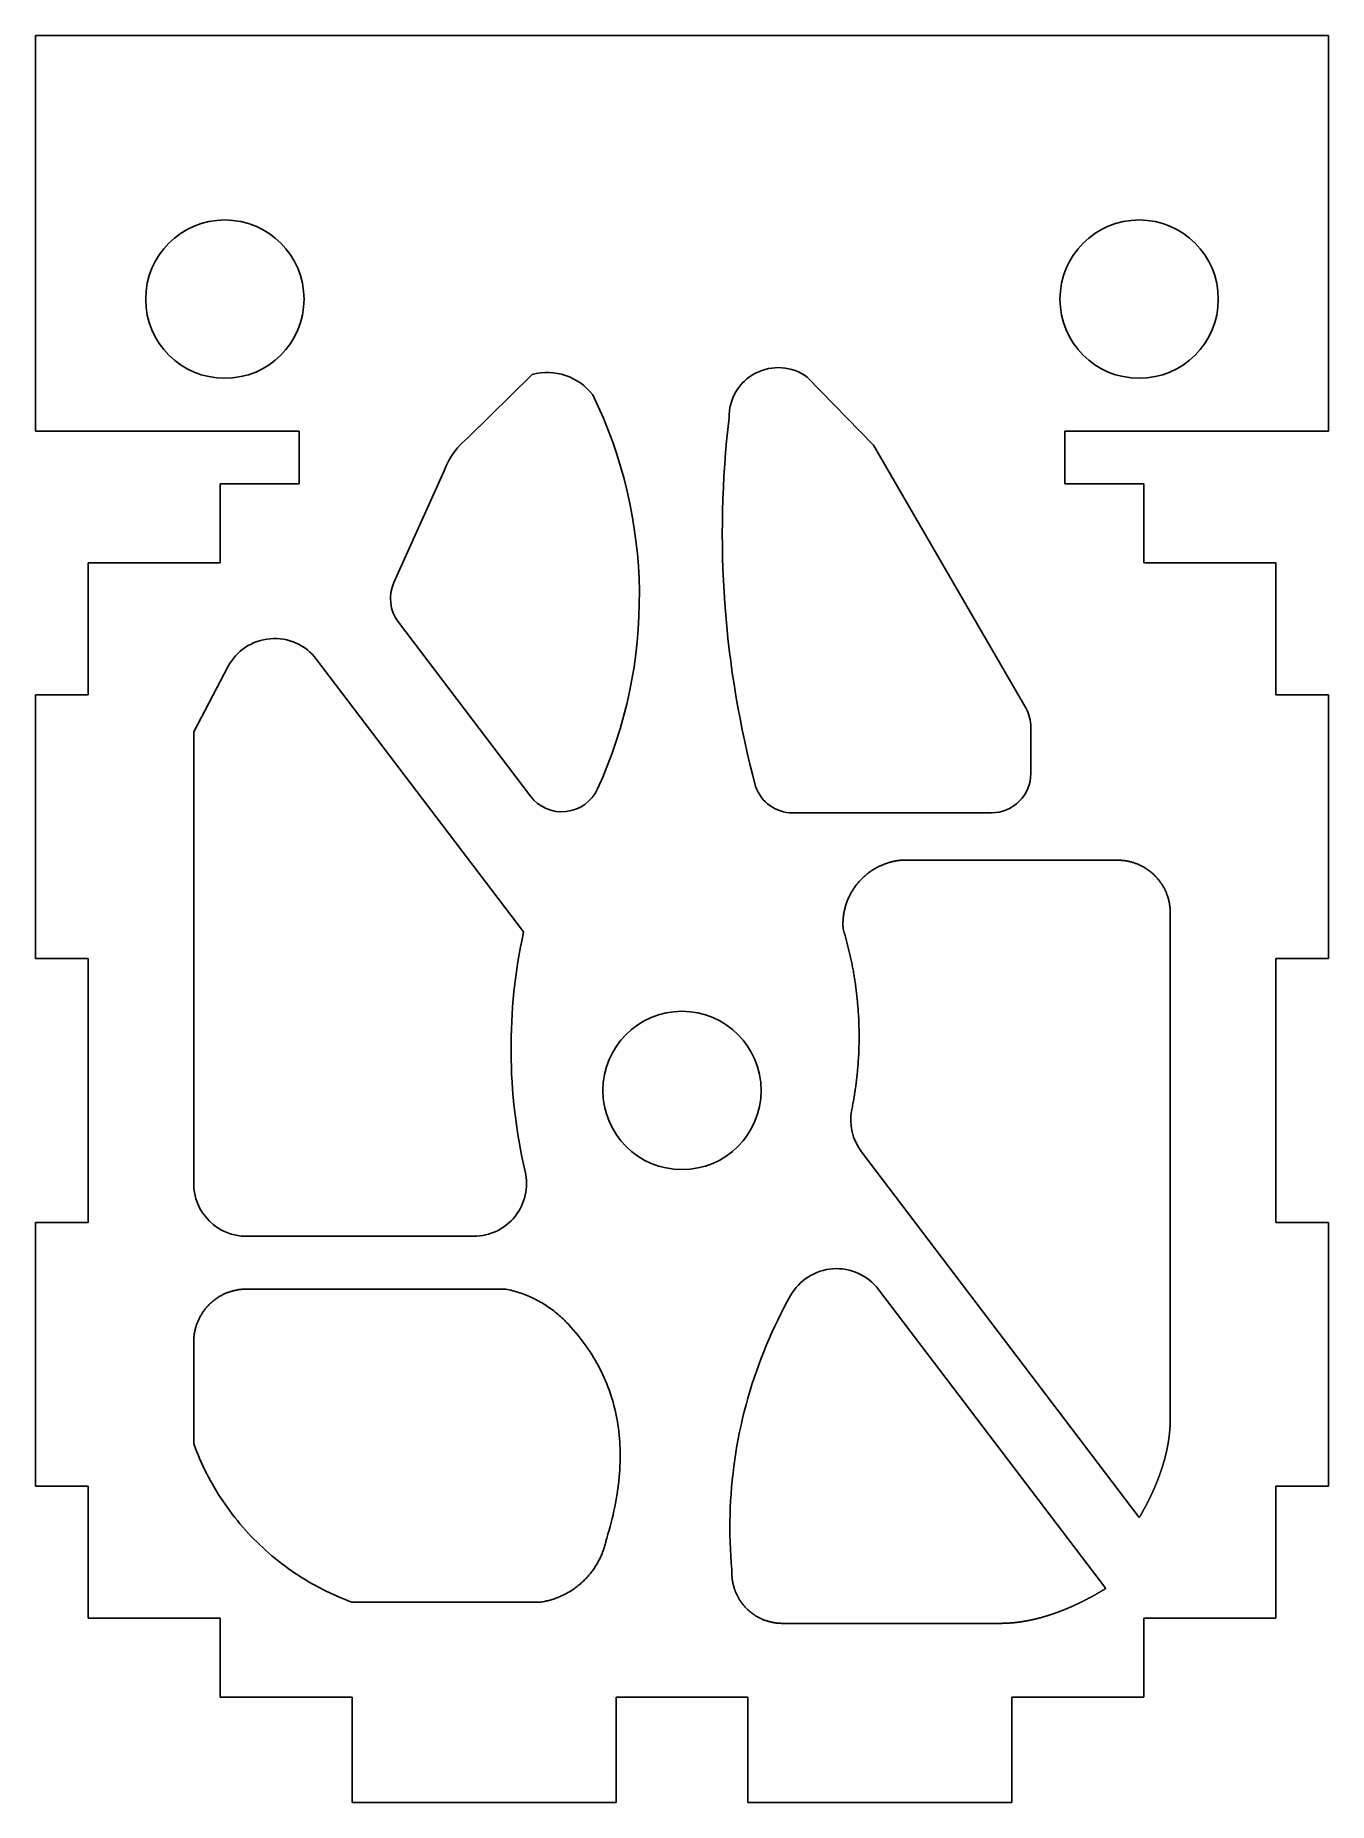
# Model space of a CAD drawing. Header units: inches. Extents: x 17.1 to 66.1, y 16.4 to 83.4.
import ezdxf

# ---------------------------------------------------------------- set-up
doc = ezdxf.new("R2010")
doc.units = ezdxf.units.IN
doc.header["$MEASUREMENT"] = 0

msp = doc.modelspace()

# ---------------------------------------------------------------- linework, layer by layer
for p, q in [((17.131, 83.432), (66.131, 83.432)), ((17.131, 68.432), (17.131, 83.432)), ((66.131, 68.432), (66.131, 83.432)), ((66.131, 68.432), (66.131, 83.432)), ((27.131, 68.432), (17.131, 68.432)), ((27.131, 68.432), (27.131, 66.432)), ((56.131, 68.432), (66.131, 68.432)), ((56.131, 68.432), (56.131, 66.432)), ((27.131, 66.432), (24.131, 66.432)), ((24.131, 66.432), (24.131, 63.432)), ((56.131, 66.432), (59.131, 66.432)), ((59.131, 63.432), (59.131, 66.432)), ((24.131, 63.432), (19.131, 63.432)), ((19.131, 63.432), (19.131, 58.432)), ((64.131, 63.432), (59.131, 63.432)), ((64.131, 58.432), (64.131, 63.432)), ((19.131, 58.432), (17.131, 58.432)), ((17.131, 58.432), (17.131, 48.432)), ((66.131, 58.432), (64.131, 58.432)), ((66.131, 48.432), (66.131, 58.432)), ((66.131, 58.432), (66.131, 48.432)), ((17.131, 48.432), (19.131, 48.432)), ((19.131, 48.432), (19.131, 38.432)), ((64.131, 38.432), (64.131, 48.432)), ((64.131, 48.432), (66.131, 48.432)), ((48.432, 41.103), (58.954, 27.236)), ((19.131, 38.432), (17.131, 38.432)), ((17.131, 38.432), (17.131, 28.432)), ((66.131, 38.432), (64.131, 38.432)), ((66.131, 28.432), (66.131, 38.432)), ((66.131, 38.432), (66.131, 28.432)), ((49.081, 35.886), (57.684, 24.548)), ((17.131, 28.432), (19.131, 28.432)), ((19.131, 28.432), (19.131, 23.432)), ((64.131, 23.432), (64.131, 28.432)), ((64.131, 28.432), (66.131, 28.432)), ((19.131, 23.432), (24.131, 23.432)), ((24.131, 23.432), (24.131, 20.432)), ((59.131, 20.432), (59.131, 23.432)), ((59.131, 23.432), (64.131, 23.432)), ((24.131, 20.432), (29.131, 20.432)), ((29.131, 20.432), (29.131, 16.432)), ((39.131, 16.432), (39.131, 20.432)), ((39.131, 20.432), (44.131, 20.432)), ((44.131, 20.432), (44.131, 16.432)), ((54.131, 16.432), (54.131, 20.432)), ((54.131, 20.432), (59.131, 20.432)), ((29.131, 16.432), (39.131, 16.432)), ((44.131, 16.432), (54.131, 16.432))]:
    msp.add_line(p, q)
for points in [[(30.715, 62.69), (32.622, 66.926, -0.14107), (33.552, 68.205), (35.951, 70.579, -0.299956), (38.251, 69.807, -0.224333), (38.428, 54.865, -0.566928), (35.889, 54.585), (30.887, 61.179, -0.274639)], [(53.358, 53.957, 0.414214), (54.847, 55.445), (54.847, 57.204, 0.124665), (54.667, 57.913), (48.888, 67.895), (46.379, 70.477, 0.620904), (43.416, 68.93, 0.09486), (44.421, 54.949, 0.317918), (45.824, 53.957)]]:
    msp.add_lwpolyline(points, format="xyb", close=True)
msp.add_lwpolyline([(35.629, 49.442, 0.111225), (35.689, 40.354, -0.482738), (33.741, 37.902), (25.131, 37.902, -0.414214), (23.131, 39.902), (23.131, 57.032), (24.426, 59.495, -0.549131), (27.789, 59.773), (35.629, 49.442)], format="xyb")
for points in [[(47.736, 49.56, 0), (47.734, 49.592, 0), (47.732, 49.624, 0), (47.731, 49.657, 0), (47.73, 49.689, 0), (47.73, 49.722, 0), (47.73, 49.755, 0), (47.73, 49.788, 0), (47.731, 49.821, 0), (47.733, 49.855, 0), (47.734, 49.888, 0), (47.737, 49.922, 0), (47.74, 49.956, 0), (47.743, 49.99, 0), (47.747, 50.024, 0), (47.751, 50.058, 0), (47.756, 50.092, 0), (47.761, 50.127, 0), (47.767, 50.161, 0), (47.773, 50.195, 0), (47.78, 50.23, 0), (47.787, 50.264, 0), (47.795, 50.298, 0), (47.804, 50.333, 0), (47.813, 50.367, 0), (47.822, 50.402, 0), (47.832, 50.436, 0), (47.843, 50.47, 0), (47.854, 50.505, 0), (47.866, 50.539, 0), (47.878, 50.573, 0), (47.891, 50.607, 0), (47.904, 50.641, 0), (47.918, 50.675, 0), (47.932, 50.708, 0), (47.947, 50.742, 0), (47.962, 50.775, 0), (47.978, 50.808, 0), (47.995, 50.841, 0), (48.012, 50.874, 0), (48.029, 50.907, 0), (48.047, 50.939, 0), (48.066, 50.971, 0), (48.085, 51.003, 0), (48.105, 51.035, 0), (48.125, 51.066, 0), (48.145, 51.097, 0), (48.166, 51.128, 0), (48.188, 51.159, 0), (48.21, 51.189, 0), (48.233, 51.219, 0), (48.256, 51.248, 0), (48.279, 51.277, 0), (48.303, 51.306, 0), (48.327, 51.335, 0), (48.352, 51.363, 0), (48.377, 51.39, 0), (48.403, 51.418, 0), (48.429, 51.445, 0), (48.455, 51.471, 0), (48.482, 51.497, 0), (48.509, 51.523, 0), (48.537, 51.548, 0), (48.565, 51.572, 0), (48.593, 51.597, 0), (48.622, 51.62, 0), (48.651, 51.644, 0), (48.68, 51.666, 0), (48.709, 51.689, 0), (48.739, 51.711, 0), (48.769, 51.732, 0), (48.799, 51.753, 0), (48.83, 51.773, 0), (48.861, 51.793, 0), (48.892, 51.812, 0), (48.923, 51.831, 0), (48.954, 51.85, 0), (48.986, 51.867, 0), (49.018, 51.885, 0), (49.05, 51.901, 0), (49.082, 51.918, 0), (49.114, 51.933, 0), (49.147, 51.948, 0), (49.179, 51.963, 0), (49.212, 51.977, 0), (49.244, 51.991, 0), (49.277, 52.004, 0), (49.31, 52.017, 0), (49.343, 52.029, 0), (49.376, 52.04, 0), (49.409, 52.051, 0), (49.442, 52.062, 0), (49.475, 52.072, 0), (49.508, 52.081, 0), (49.54, 52.09, 0), (49.573, 52.099, 0), (49.606, 52.107, 0), (49.639, 52.114, 0), (49.672, 52.121, 0), (49.705, 52.128, 0), (49.737, 52.134, 0), (49.77, 52.139, 0), (49.803, 52.144, 0), (49.835, 52.149, 0), (49.867, 52.153, 0), (49.899, 52.157, 0), (49.932, 52.16, 0), (50.004, 52.162, 0), (50.123, 52.162, 0), (50.243, 52.162, 0), (50.362, 52.162, 0), (50.482, 52.162, 0), (50.601, 52.162, 0), (50.72, 52.162, 0), (50.84, 52.162, 0), (50.959, 52.162, 0), (51.079, 52.162, 0), (51.198, 52.162, 0), (51.318, 52.162, 0), (51.437, 52.162, 0), (51.556, 52.162, 0), (51.676, 52.162, 0), (51.795, 52.162, 0), (51.915, 52.162, 0), (52.034, 52.162, 0), (52.154, 52.162, 0), (52.273, 52.162, 0), (52.392, 52.162, 0), (52.512, 52.162, 0), (52.631, 52.162, 0), (52.751, 52.162, 0), (52.87, 52.162, 0), (52.99, 52.162, 0), (53.109, 52.162, 0), (53.228, 52.162, 0), (53.348, 52.162, 0), (53.467, 52.162, 0), (53.587, 52.162, 0), (53.706, 52.162, 0), (53.826, 52.162, 0), (53.945, 52.162, 0), (54.065, 52.162, 0), (54.184, 52.162, 0), (54.303, 52.162, 0), (54.423, 52.162, 0), (54.542, 52.162, 0), (54.662, 52.162, 0), (54.781, 52.162, 0), (54.901, 52.162, 0), (55.02, 52.162, 0), (55.139, 52.162, 0), (55.259, 52.162, 0), (55.378, 52.162, 0), (55.498, 52.162, 0), (55.617, 52.162, 0), (55.737, 52.162, 0), (55.856, 52.162, 0), (55.975, 52.162, 0), (56.095, 52.162, 0), (56.214, 52.162, 0), (56.334, 52.162, 0), (56.453, 52.162, 0), (56.573, 52.162, 0), (56.692, 52.162, 0), (56.811, 52.162, 0), (56.931, 52.162, 0), (57.05, 52.162, 0), (57.17, 52.162, 0), (57.289, 52.162, 0), (57.409, 52.162, 0), (57.528, 52.162, 0), (57.648, 52.162, 0), (57.767, 52.162, 0), (57.886, 52.162, 0), (58.006, 52.162, 0), (58.125, 52.162, 0), (58.159, 52.162, 0), (58.187, 52.161, 0), (58.216, 52.16, 0), (58.244, 52.159, 0), (58.273, 52.157, 0), (58.302, 52.155, 0), (58.331, 52.152, 0), (58.359, 52.149, 0), (58.388, 52.145, 0), (58.417, 52.141, 0), (58.446, 52.137, 0), (58.475, 52.132, 0), (58.503, 52.127, 0), (58.532, 52.121, 0), (58.561, 52.115, 0), (58.59, 52.109, 0), (58.618, 52.102, 0), (58.647, 52.094, 0), (58.675, 52.087, 0), (58.703, 52.078, 0), (58.732, 52.07, 0), (58.76, 52.061, 0), (58.788, 52.051, 0), (58.815, 52.041, 0), (58.843, 52.031, 0), (58.871, 52.02, 0), (58.898, 52.009, 0), (58.925, 51.998, 0), (58.952, 51.986, 0), (58.979, 51.973, 0), (59.006, 51.961, 0), (59.032, 51.948, 0), (59.059, 51.934, 0), (59.085, 51.92, 0), (59.111, 51.906, 0), (59.136, 51.891, 0), (59.161, 51.876, 0), (59.187, 51.861, 0), (59.211, 51.845, 0), (59.236, 51.829, 0), (59.26, 51.813, 0), (59.284, 51.796, 0), (59.308, 51.779, 0), (59.331, 51.762, 0), (59.355, 51.744, 0), (59.377, 51.726, 0), (59.4, 51.708, 0), (59.422, 51.69, 0), (59.444, 51.671, 0), (59.466, 51.652, 0), (59.487, 51.633, 0), (59.508, 51.613, 0), (59.528, 51.593, 0), (59.549, 51.573, 0), (59.569, 51.553, 0), (59.588, 51.532, 0), (59.608, 51.511, 0), (59.627, 51.49, 0), (59.646, 51.468, 0), (59.665, 51.446, 0), (59.683, 51.424, 0), (59.701, 51.401, 0), (59.719, 51.378, 0), (59.737, 51.355, 0), (59.754, 51.332, 0), (59.771, 51.308, 0), (59.787, 51.284, 0), (59.803, 51.259, 0), (59.819, 51.235, 0), (59.835, 51.21, 0), (59.85, 51.185, 0), (59.865, 51.159, 0), (59.88, 51.134, 0), (59.894, 51.108, 0), (59.907, 51.082, 0), (59.921, 51.055, 0), (59.934, 51.029, 0), (59.946, 51.002, 0), (59.959, 50.975, 0), (59.971, 50.948, 0), (59.982, 50.921, 0), (59.993, 50.893, 0), (60.004, 50.866, 0), (60.014, 50.838, 0), (60.024, 50.81, 0), (60.033, 50.782, 0), (60.042, 50.754, 0), (60.05, 50.726, 0), (60.059, 50.698, 0), (60.066, 50.669, 0), (60.073, 50.641, 0), (60.08, 50.612, 0), (60.087, 50.583, 0), (60.093, 50.555, 0), (60.098, 50.526, 0), (60.103, 50.497, 0), (60.108, 50.468, 0), (60.112, 50.44, 0), (60.116, 50.411, 0), (60.119, 50.382, 0), (60.122, 50.353, 0), (60.125, 50.324, 0), (60.127, 50.296, 0), (60.129, 50.267, 0), (60.13, 50.238, 0), (60.131, 50.21, 0), (60.132, 50.181, 0), (60.132, 50.07, 0), (60.132, 49.791, 0), (60.132, 49.511, 0), (60.132, 49.231, 0), (60.132, 48.952, 0), (60.132, 48.672, 0), (60.132, 48.392, 0), (60.132, 48.113, 0), (60.132, 47.833, 0), (60.132, 47.553, 0), (60.132, 47.273, 0), (60.132, 46.994, 0), (60.132, 46.714, 0), (60.132, 46.434, 0), (60.132, 46.155, 0), (60.132, 45.875, 0), (60.132, 45.595, 0), (60.132, 45.315, 0), (60.132, 45.036, 0), (60.132, 44.756, 0), (60.132, 44.476, 0), (60.132, 44.197, 0), (60.132, 43.917, 0), (60.132, 43.637, 0), (60.132, 43.358, 0), (60.132, 43.078, 0), (60.132, 42.798, 0), (60.132, 42.518, 0), (60.132, 42.239, 0), (60.132, 41.959, 0), (60.132, 41.679, 0), (60.132, 41.4, 0), (60.132, 41.12, 0), (60.132, 40.84, 0), (60.132, 40.56, 0), (60.132, 40.281, 0), (60.132, 40.001, 0), (60.132, 39.721, 0), (60.132, 39.442, 0), (60.132, 39.162, 0), (60.132, 38.882, 0), (60.132, 38.603, 0), (60.132, 38.323, 0), (60.132, 38.043, 0), (60.132, 37.763, 0), (60.132, 37.484, 0), (60.132, 37.204, 0), (60.132, 36.924, 0), (60.132, 36.645, 0), (60.132, 36.365, 0), (60.132, 36.085, 0), (60.132, 35.805, 0), (60.132, 35.526, 0), (60.132, 35.246, 0), (60.132, 34.966, 0), (60.132, 34.687, 0), (60.132, 34.407, 0), (60.132, 34.127, 0), (60.132, 33.848, 0), (60.132, 33.568, 0), (60.132, 33.288, 0), (60.132, 33.008, 0), (60.132, 32.729, 0), (60.132, 32.449, 0), (60.132, 32.169, 0), (60.132, 31.89, 0), (60.132, 31.61, 0), (60.132, 31.33, 0), (60.132, 31.05, 0), (60.132, 30.986, 0), (60.132, 30.972, 0), (60.131, 30.957, 0), (60.131, 30.943, 0), (60.131, 30.928, 0), (60.131, 30.913, 0), (60.131, 30.899, 0), (60.13, 30.884, 0), (60.13, 30.87, 0), (60.13, 30.855, 0), (60.129, 30.84, 0), (60.129, 30.826, 0), (60.128, 30.811, 0), (60.128, 30.797, 0), (60.127, 30.782, 0), (60.126, 30.767, 0), (60.126, 30.753, 0), (60.125, 30.738, 0), (60.124, 30.724, 0), (60.124, 30.709, 0), (60.123, 30.695, 0), (60.122, 30.68, 0), (60.121, 30.665, 0), (60.12, 30.651, 0), (60.119, 30.636, 0), (60.118, 30.622, 0), (60.117, 30.607, 0), (60.116, 30.593, 0), (60.115, 30.578, 0), (60.114, 30.563, 0), (60.112, 30.549, 0), (60.111, 30.534, 0), (60.11, 30.52, 0), (60.108, 30.505, 0), (60.107, 30.491, 0), (60.106, 30.476, 0), (60.104, 30.461, 0), (60.103, 30.447, 0), (60.101, 30.432, 0), (60.1, 30.418, 0), (60.098, 30.403, 0), (60.096, 30.389, 0), (60.095, 30.374, 0), (60.093, 30.36, 0), (60.091, 30.345, 0), (60.09, 30.33, 0), (60.088, 30.316, 0), (60.086, 30.301, 0), (60.084, 30.287, 0), (60.082, 30.272, 0), (60.08, 30.258, 0), (60.078, 30.243, 0), (60.076, 30.229, 0), (60.074, 30.214, 0), (60.072, 30.2, 0), (60.07, 30.185, 0), (60.068, 30.171, 0), (60.065, 30.156, 0), (60.063, 30.142, 0), (60.061, 30.127, 0), (60.058, 30.113, 0), (60.056, 30.098, 0), (60.054, 30.084, 0), (60.051, 30.069, 0), (60.049, 30.055, 0), (60.046, 30.04, 0), (60.044, 30.026, 0), (60.041, 30.011, 0), (60.039, 29.997, 0), (60.036, 29.982, 0), (60.033, 29.968, 0), (60.031, 29.953, 0), (60.028, 29.939, 0), (60.025, 29.925, 0), (60.022, 29.91, 0), (60.019, 29.896, 0), (60.016, 29.881, 0), (60.014, 29.867, 0), (60.011, 29.852, 0), (60.008, 29.838, 0), (60.005, 29.824, 0), (60.002, 29.809, 0), (59.999, 29.795, 0), (59.995, 29.78, 0), (59.992, 29.766, 0), (59.989, 29.751, 0), (59.986, 29.737, 0), (59.983, 29.723, 0), (59.979, 29.708, 0), (59.976, 29.694, 0), (59.973, 29.68, 0), (59.969, 29.665, 0), (59.966, 29.651, 0), (59.962, 29.636, 0), (59.959, 29.622, 0), (59.955, 29.608, 0), (59.952, 29.593, 0), (59.948, 29.579, 0), (59.945, 29.565, 0), (59.941, 29.55, 0), (59.938, 29.536, 0), (59.934, 29.522, 0), (59.93, 29.507, 0), (59.926, 29.493, 0), (59.923, 29.479, 0), (59.919, 29.465, 0), (59.915, 29.45, 0), (59.911, 29.436, 0), (59.907, 29.422, 0), (59.903, 29.407, 0), (59.899, 29.393, 0), (59.895, 29.379, 0), (59.891, 29.365, 0), (59.887, 29.35, 0), (59.883, 29.336, 0), (59.879, 29.322, 0), (59.875, 29.308, 0), (59.871, 29.293, 0), (59.866, 29.279, 0), (59.862, 29.265, 0), (59.858, 29.251, 0), (59.854, 29.236, 0), (59.849, 29.222, 0), (59.845, 29.208, 0), (59.841, 29.194, 0), (59.836, 29.18, 0), (59.832, 29.166, 0), (59.827, 29.151, 0), (59.823, 29.137, 0), (59.818, 29.123, 0), (59.814, 29.109, 0), (59.809, 29.095, 0), (59.804, 29.081, 0), (59.8, 29.067, 0), (59.795, 29.052, 0), (59.79, 29.038, 0), (59.786, 29.024, 0), (59.781, 29.01, 0), (59.776, 28.996, 0), (59.771, 28.982, 0), (59.767, 28.968, 0), (59.762, 28.954, 0), (59.757, 28.94, 0), (59.752, 28.926, 0), (59.747, 28.912, 0), (59.742, 28.898, 0), (59.737, 28.884, 0), (59.732, 28.87, 0), (59.727, 28.856, 0), (59.722, 28.842, 0), (59.717, 28.828, 0), (59.712, 28.814, 0), (59.706, 28.8, 0), (59.701, 28.786, 0), (59.696, 28.772, 0), (59.691, 28.758, 0), (59.686, 28.744, 0), (59.68, 28.73, 0), (59.675, 28.716, 0), (59.67, 28.702, 0), (59.664, 28.688, 0), (59.659, 28.674, 0), (59.654, 28.66, 0), (59.648, 28.646, 0), (59.643, 28.632, 0), (59.637, 28.619, 0), (59.632, 28.605, 0), (59.626, 28.591, 0), (59.621, 28.577, 0), (59.615, 28.563, 0), (59.609, 28.549, 0), (59.604, 28.536, 0), (59.598, 28.522, 0), (59.593, 28.508, 0), (59.587, 28.494, 0), (59.581, 28.48, 0), (59.575, 28.467, 0), (59.57, 28.453, 0), (59.564, 28.439, 0), (59.558, 28.425, 0), (59.552, 28.412, 0), (59.546, 28.398, 0), (59.54, 28.384, 0), (59.535, 28.37, 0), (59.529, 28.357, 0), (59.523, 28.343, 0), (59.517, 28.329, 0), (59.511, 28.316, 0), (59.505, 28.302, 0), (59.499, 28.288, 0), (59.493, 28.275, 0), (59.486, 28.261, 0), (59.48, 28.247, 0), (59.474, 28.234, 0), (59.468, 28.22, 0), (59.462, 28.207, 0), (59.456, 28.193, 0), (59.45, 28.179, 0), (59.443, 28.166, 0), (59.437, 28.152, 0), (59.431, 28.139, 0), (59.424, 28.125, 0), (59.418, 28.112, 0), (59.412, 28.098, 0), (59.405, 28.085, 0), (59.399, 28.071, 0), (59.393, 28.058, 0), (59.386, 28.044, 0), (59.38, 28.031, 0), (59.373, 28.017, 0), (59.367, 28.004, 0), (59.36, 27.991, 0), (59.354, 27.977, 0), (59.347, 27.964, 0), (59.341, 27.95, 0), (59.334, 27.937, 0), (59.328, 27.924, 0), (59.321, 27.91, 0), (59.314, 27.897, 0), (59.308, 27.884, 0), (59.301, 27.87, 0), (59.294, 27.857, 0), (59.288, 27.844, 0), (59.281, 27.83, 0), (59.274, 27.817, 0), (59.267, 27.804, 0), (59.26, 27.791, 0), (59.254, 27.777, 0), (59.247, 27.764, 0), (59.24, 27.751, 0), (59.233, 27.738, 0), (59.226, 27.725, 0), (59.219, 27.711, 0), (59.212, 27.698, 0), (59.206, 27.685, 0), (59.199, 27.672, 0), (59.192, 27.659, 0), (59.185, 27.646, 0), (59.178, 27.633, 0), (59.171, 27.619, 0), (59.164, 27.606, 0), (59.157, 27.593, 0), (59.149, 27.58, 0), (59.142, 27.567, 0), (59.135, 27.554, 0), (59.128, 27.541, 0), (59.121, 27.528, 0), (59.114, 27.515, 0), (59.107, 27.502, 0), (59.099, 27.489, 0), (59.092, 27.476, 0), (59.085, 27.463, 0), (59.078, 27.45, 0), (59.071, 27.438, 0), (59.063, 27.425, 0), (59.056, 27.412, 0), (59.049, 27.399, 0), (59.041, 27.386, 0), (59.034, 27.373, 0), (59.027, 27.36, 0), (59.019, 27.348, 0), (59.012, 27.335, 0), (59.005, 27.322, 0), (58.997, 27.309, 0), (58.99, 27.296, 0), (58.982, 27.284, 0), (58.975, 27.271, 0), (58.954, 27.236, 0)], [(48.065, 42.707, 0), (48.076, 42.761, 0), (48.087, 42.815, 0), (48.097, 42.87, 0), (48.107, 42.924, 0), (48.117, 42.978, 0), (48.127, 43.033, 0), (48.136, 43.087, 0), (48.146, 43.142, 0), (48.155, 43.196, 0), (48.164, 43.251, 0), (48.172, 43.306, 0), (48.181, 43.36, 0), (48.189, 43.415, 0), (48.197, 43.47, 0), (48.205, 43.525, 0), (48.212, 43.579, 0), (48.22, 43.634, 0), (48.227, 43.689, 0), (48.234, 43.744, 0), (48.241, 43.799, 0), (48.247, 43.854, 0), (48.253, 43.909, 0), (48.26, 43.964, 0), (48.265, 44.019, 0), (48.271, 44.074, 0), (48.276, 44.129, 0), (48.282, 44.184, 0), (48.287, 44.239, 0), (48.291, 44.294, 0), (48.296, 44.349, 0), (48.3, 44.404, 0), (48.304, 44.459, 0), (48.308, 44.515, 0), (48.312, 44.57, 0), (48.316, 44.625, 0), (48.319, 44.68, 0), (48.322, 44.735, 0), (48.325, 44.79, 0), (48.327, 44.846, 0), (48.33, 44.901, 0), (48.332, 44.956, 0), (48.334, 45.011, 0), (48.335, 45.066, 0), (48.337, 45.121, 0), (48.338, 45.176, 0), (48.339, 45.232, 0), (48.34, 45.287, 0), (48.341, 45.342, 0), (48.341, 45.397, 0), (48.342, 45.452, 0), (48.342, 45.507, 0), (48.341, 45.562, 0), (48.341, 45.617, 0), (48.34, 45.672, 0), (48.339, 45.727, 0), (48.338, 45.782, 0), (48.337, 45.837, 0), (48.336, 45.892, 0), (48.334, 45.947, 0), (48.332, 46.002, 0), (48.33, 46.057, 0), (48.327, 46.112, 0), (48.325, 46.166, 0), (48.322, 46.221, 0), (48.319, 46.276, 0), (48.316, 46.331, 0), (48.312, 46.385, 0), (48.309, 46.44, 0), (48.305, 46.495, 0), (48.301, 46.549, 0), (48.297, 46.604, 0), (48.292, 46.658, 0), (48.287, 46.713, 0), (48.282, 46.767, 0), (48.277, 46.821, 0), (48.272, 46.876, 0), (48.267, 46.93, 0), (48.261, 46.984, 0), (48.255, 47.038, 0), (48.249, 47.092, 0), (48.242, 47.146, 0), (48.236, 47.2, 0), (48.229, 47.254, 0), (48.222, 47.308, 0), (48.215, 47.362, 0), (48.208, 47.416, 0), (48.2, 47.47, 0), (48.192, 47.523, 0), (48.184, 47.577, 0), (48.176, 47.631, 0), (48.168, 47.684, 0), (48.159, 47.738, 0), (48.15, 47.791, 0), (48.141, 47.844, 0), (48.132, 47.897, 0), (48.123, 47.951, 0), (48.113, 48.004, 0), (48.103, 48.057, 0), (48.093, 48.11, 0), (48.083, 48.163, 0), (48.073, 48.215, 0), (48.062, 48.268, 0), (48.051, 48.321, 0), (48.04, 48.373, 0), (48.029, 48.426, 0), (48.018, 48.478, 0), (48.006, 48.531, 0), (47.995, 48.583, 0), (47.983, 48.635, 0), (47.971, 48.687, 0), (47.958, 48.739, 0), (47.946, 48.791, 0), (47.933, 48.843, 0), (47.92, 48.895, 0), (47.907, 48.947, 0), (47.894, 48.998, 0), (47.88, 49.05, 0), (47.867, 49.101, 0), (47.853, 49.153, 0), (47.839, 49.204, 0), (47.825, 49.255, 0), (47.811, 49.306, 0), (47.796, 49.357, 0), (47.781, 49.408, 0), (47.766, 49.459, 0), (47.751, 49.509, 0), (47.736, 49.56, 0)], [(23.132, 30.032, 0), (23.184, 29.892, 0), (23.238, 29.753, 0), (23.294, 29.614, 0), (23.353, 29.476, 0), (23.414, 29.338, 0), (23.477, 29.201, 0), (23.543, 29.064, 0), (23.61, 28.928, 0), (23.68, 28.793, 0), (23.752, 28.658, 0), (23.827, 28.525, 0), (23.903, 28.392, 0), (23.982, 28.26, 0), (24.063, 28.129, 0), (24.146, 27.999, 0), (24.231, 27.87, 0), (24.318, 27.742, 0), (24.407, 27.616, 0), (24.499, 27.491, 0), (24.592, 27.367, 0), (24.687, 27.244, 0), (24.785, 27.123, 0), (24.884, 27.003, 0), (24.985, 26.884, 0), (25.088, 26.768, 0), (25.193, 26.652, 0), (25.3, 26.539, 0), (25.408, 26.427, 0), (25.519, 26.316, 0), (25.63, 26.208, 0), (25.744, 26.101, 0), (25.859, 25.996, 0), (25.976, 25.893, 0), (26.094, 25.791, 0), (26.214, 25.692, 0), (26.335, 25.594, 0), (26.458, 25.499, 0), (26.582, 25.405, 0), (26.707, 25.314, 0), (26.833, 25.224, 0), (26.961, 25.137, 0), (27.09, 25.052, 0), (27.22, 24.969, 0), (27.35, 24.888, 0), (27.482, 24.809, 0), (27.615, 24.732, 0), (27.749, 24.658, 0), (27.883, 24.586, 0), (28.018, 24.515, 0), (28.154, 24.448, 0), (28.291, 24.382, 0), (28.428, 24.319, 0), (28.566, 24.258, 0), (28.704, 24.199, 0), (28.843, 24.142, 0), (28.982, 24.088, 0), (29.122, 24.035, 0), (29.233, 24.032, 0), (29.342, 24.032, 0), (29.451, 24.032, 0), (29.56, 24.032, 0), (29.669, 24.032, 0), (29.778, 24.032, 0), (29.887, 24.032, 0), (29.996, 24.032, 0), (30.105, 24.032, 0), (30.214, 24.032, 0), (30.323, 24.032, 0), (30.432, 24.032, 0), (30.541, 24.032, 0), (30.65, 24.032, 0), (30.759, 24.032, 0), (30.868, 24.032, 0), (30.977, 24.032, 0), (31.086, 24.032, 0), (31.195, 24.032, 0), (31.304, 24.032, 0), (31.413, 24.032, 0), (31.522, 24.032, 0), (31.631, 24.032, 0), (31.74, 24.032, 0), (31.849, 24.032, 0), (31.958, 24.032, 0), (32.067, 24.032, 0), (32.176, 24.032, 0), (32.285, 24.032, 0), (32.394, 24.032, 0), (32.503, 24.032, 0), (32.612, 24.032, 0), (32.721, 24.032, 0), (32.83, 24.032, 0), (32.939, 24.032, 0), (33.048, 24.032, 0), (33.157, 24.032, 0), (33.266, 24.032, 0), (33.375, 24.032, 0), (33.484, 24.032, 0), (33.593, 24.032, 0), (33.702, 24.032, 0), (33.811, 24.032, 0), (33.92, 24.032, 0), (34.029, 24.032, 0), (34.138, 24.032, 0), (34.248, 24.032, 0), (34.357, 24.032, 0), (34.466, 24.032, 0), (34.575, 24.032, 0), (34.684, 24.032, 0), (34.793, 24.032, 0), (34.902, 24.032, 0), (35.011, 24.032, 0), (35.12, 24.032, 0), (35.229, 24.032, 0), (35.338, 24.032, 0), (35.447, 24.032, 0), (35.556, 24.032, 0), (35.665, 24.032, 0), (35.774, 24.032, 0), (35.883, 24.032, 0), (35.992, 24.032, 0), (36.101, 24.032, 0), (36.21, 24.032, 0), (36.287, 24.035, 0), (36.33, 24.042, 0), (36.373, 24.05, 0), (36.416, 24.058, 0), (36.459, 24.067, 0), (36.502, 24.077, 0), (36.545, 24.088, 0), (36.588, 24.099, 0), (36.631, 24.111, 0), (36.674, 24.123, 0), (36.717, 24.136, 0), (36.76, 24.15, 0), (36.803, 24.165, 0), (36.846, 24.18, 0), (36.888, 24.196, 0), (36.931, 24.212, 0), (36.973, 24.23, 0), (37.015, 24.248, 0), (37.058, 24.267, 0), (37.1, 24.286, 0), (37.141, 24.306, 0), (37.183, 24.327, 0), (37.224, 24.348, 0), (37.265, 24.371, 0), (37.306, 24.393, 0), (37.346, 24.417, 0), (37.386, 24.441, 0), (37.426, 24.466, 0), (37.466, 24.491, 0), (37.505, 24.518, 0), (37.544, 24.544, 0), (37.582, 24.572, 0), (37.62, 24.6, 0), (37.658, 24.628, 0), (37.695, 24.658, 0), (37.731, 24.688, 0), (37.768, 24.718, 0), (37.803, 24.749, 0), (37.839, 24.781, 0), (37.874, 24.813, 0), (37.908, 24.846, 0), (37.942, 24.879, 0), (37.975, 24.913, 0), (38.008, 24.947, 0), (38.04, 24.982, 0), (38.071, 25.017, 0), (38.102, 25.053, 0), (38.133, 25.089, 0), (38.162, 25.125, 0), (38.192, 25.162, 0), (38.22, 25.2, 0), (38.248, 25.238, 0), (38.275, 25.276, 0), (38.302, 25.314, 0), (38.328, 25.353, 0), (38.353, 25.393, 0), (38.378, 25.432, 0), (38.402, 25.472, 0), (38.425, 25.512, 0), (38.448, 25.552, 0), (38.47, 25.593, 0), (38.491, 25.634, 0), (38.512, 25.675, 0), (38.532, 25.716, 0), (38.551, 25.757, 0), (38.57, 25.799, 0), (38.588, 25.841, 0), (38.605, 25.883, 0), (38.621, 25.925, 0), (38.637, 25.967, 0), (38.652, 26.009, 0), (38.667, 26.051, 0), (38.681, 26.093, 0), (38.694, 26.136, 0), (38.706, 26.178, 0), (38.718, 26.22, 0), (38.729, 26.263, 0), (38.74, 26.305, 0), (38.749, 26.347, 0), (38.781, 26.455, 0), (38.826, 26.606, 0), (38.869, 26.757, 0), (38.91, 26.906, 0), (38.949, 27.055, 0), (38.986, 27.203, 0), (39.021, 27.349, 0), (39.053, 27.496, 0), (39.083, 27.641, 0), (39.112, 27.785, 0), (39.138, 27.929, 0), (39.162, 28.072, 0), (39.184, 28.213, 0), (39.204, 28.355, 0), (39.222, 28.495, 0), (39.238, 28.634, 0), (39.251, 28.773, 0), (39.263, 28.91, 0), (39.272, 29.047, 0), (39.28, 29.183, 0), (39.285, 29.319, 0), (39.288, 29.453, 0), (39.289, 29.587, 0), (39.288, 29.719, 0), (39.285, 29.851, 0), (39.28, 29.982, 0), (39.272, 30.112, 0), (39.263, 30.242, 0), (39.251, 30.37, 0), (39.238, 30.498, 0), (39.222, 30.625, 0), (39.204, 30.751, 0), (39.184, 30.876, 0), (39.162, 31, 0), (39.138, 31.124, 0), (39.112, 31.247, 0), (39.083, 31.368, 0), (39.053, 31.489, 0), (39.02, 31.61, 0), (38.986, 31.729, 0), (38.949, 31.847, 0), (38.91, 31.965, 0), (38.869, 32.082, 0), (38.826, 32.198, 0), (38.781, 32.313, 0), (38.734, 32.427, 0), (38.685, 32.541, 0), (38.633, 32.654, 0), (38.58, 32.765, 0), (38.524, 32.876, 0), (38.466, 32.986, 0), (38.407, 33.096, 0), (38.345, 33.204, 0), (38.281, 33.312, 0), (38.215, 33.419, 0), (38.146, 33.525, 0), (38.076, 33.63, 0), (38.004, 33.734, 0), (37.929, 33.837, 0), (37.853, 33.94, 0), (37.774, 34.042, 0), (37.693, 34.143, 0), (37.61, 34.243, 0), (37.525, 34.342, 0), (37.438, 34.441, 0), (37.356, 34.531, 0), (37.312, 34.58, 0), (37.267, 34.628, 0), (37.221, 34.675, 0), (37.174, 34.722, 0), (37.126, 34.768, 0), (37.078, 34.814, 0), (37.029, 34.859, 0), (36.979, 34.903, 0), (36.928, 34.947, 0), (36.877, 34.989, 0), (36.825, 35.032, 0), (36.772, 35.073, 0), (36.719, 35.113, 0), (36.664, 35.153, 0), (36.61, 35.192, 0), (36.554, 35.23, 0), (36.498, 35.268, 0), (36.442, 35.304, 0), (36.384, 35.34, 0), (36.327, 35.375, 0), (36.268, 35.408, 0), (36.209, 35.441, 0), (36.15, 35.473, 0), (36.09, 35.505, 0), (36.03, 35.535, 0), (35.969, 35.564, 0), (35.908, 35.592, 0), (35.847, 35.62, 0), (35.785, 35.646, 0), (35.723, 35.671, 0), (35.66, 35.696, 0), (35.598, 35.719, 0), (35.535, 35.742, 0), (35.471, 35.763, 0), (35.408, 35.783, 0), (35.344, 35.803, 0), (35.28, 35.821, 0), (35.216, 35.839, 0), (35.152, 35.855, 0), (35.088, 35.87, 0), (35.023, 35.885, 0), (34.959, 35.898, 0), (34.834, 35.902, 0), (34.684, 35.902, 0), (34.534, 35.902, 0), (34.384, 35.902, 0), (34.235, 35.902, 0), (34.085, 35.902, 0), (33.935, 35.902, 0), (33.785, 35.902, 0), (33.635, 35.902, 0), (33.485, 35.902, 0), (33.335, 35.902, 0), (33.185, 35.902, 0), (33.036, 35.902, 0), (32.886, 35.902, 0), (32.736, 35.902, 0), (32.586, 35.902, 0), (32.436, 35.902, 0), (32.286, 35.902, 0), (32.136, 35.902, 0), (31.987, 35.902, 0), (31.837, 35.902, 0), (31.687, 35.902, 0), (31.537, 35.902, 0), (31.387, 35.902, 0), (31.237, 35.902, 0), (31.087, 35.902, 0), (30.937, 35.902, 0), (30.788, 35.902, 0), (30.638, 35.902, 0), (30.488, 35.902, 0), (30.338, 35.902, 0), (30.188, 35.902, 0), (30.038, 35.902, 0), (29.888, 35.902, 0), (29.739, 35.902, 0), (29.589, 35.902, 0), (29.439, 35.902, 0), (29.289, 35.902, 0), (29.139, 35.902, 0), (28.989, 35.902, 0), (28.839, 35.902, 0), (28.689, 35.902, 0), (28.54, 35.902, 0), (28.39, 35.902, 0), (28.24, 35.902, 0), (28.09, 35.902, 0), (27.94, 35.902, 0), (27.79, 35.902, 0), (27.64, 35.902, 0), (27.491, 35.902, 0), (27.341, 35.902, 0), (27.191, 35.902, 0), (27.041, 35.902, 0), (26.891, 35.902, 0), (26.741, 35.902, 0), (26.591, 35.902, 0), (26.441, 35.902, 0), (26.292, 35.902, 0), (26.142, 35.902, 0), (25.992, 35.902, 0), (25.842, 35.902, 0), (25.692, 35.902, 0), (25.542, 35.902, 0), (25.392, 35.902, 0), (25.243, 35.902, 0), (25.124, 35.902, 0), (25.097, 35.902, 0), (25.069, 35.901, 0), (25.041, 35.9, 0), (25.013, 35.898, 0), (24.985, 35.896, 0), (24.957, 35.894, 0), (24.928, 35.891, 0), (24.9, 35.888, 0), (24.871, 35.885, 0), (24.842, 35.881, 0), (24.814, 35.876, 0), (24.785, 35.872, 0), (24.756, 35.866, 0), (24.727, 35.86, 0), (24.698, 35.854, 0), (24.669, 35.848, 0), (24.64, 35.84, 0), (24.611, 35.833, 0), (24.582, 35.825, 0), (24.553, 35.816, 0), (24.524, 35.807, 0), (24.495, 35.798, 0), (24.466, 35.788, 0), (24.437, 35.777, 0), (24.408, 35.766, 0), (24.379, 35.755, 0), (24.351, 35.743, 0), (24.322, 35.731, 0), (24.294, 35.718, 0), (24.265, 35.705, 0), (24.237, 35.691, 0), (24.209, 35.677, 0), (24.181, 35.662, 0), (24.154, 35.647, 0), (24.126, 35.631, 0), (24.099, 35.615, 0), (24.072, 35.598, 0), (24.045, 35.581, 0), (24.018, 35.563, 0), (23.992, 35.545, 0), (23.966, 35.527, 0), (23.94, 35.508, 0), (23.914, 35.489, 0), (23.889, 35.469, 0), (23.864, 35.449, 0), (23.839, 35.428, 0), (23.815, 35.407, 0), (23.791, 35.386, 0), (23.767, 35.364, 0), (23.744, 35.342, 0), (23.721, 35.319, 0), (23.698, 35.296, 0), (23.676, 35.273, 0), (23.654, 35.25, 0), (23.632, 35.226, 0), (23.611, 35.201, 0), (23.591, 35.177, 0), (23.57, 35.152, 0), (23.55, 35.126, 0), (23.531, 35.101, 0), (23.512, 35.075, 0), (23.493, 35.049, 0), (23.475, 35.023, 0), (23.458, 34.996, 0), (23.44, 34.969, 0), (23.424, 34.942, 0), (23.407, 34.915, 0), (23.391, 34.888, 0), (23.376, 34.86, 0), (23.361, 34.832, 0), (23.347, 34.804, 0), (23.333, 34.776, 0), (23.319, 34.748, 0), (23.306, 34.719, 0), (23.294, 34.691, 0), (23.282, 34.662, 0), (23.27, 34.634, 0), (23.259, 34.605, 0), (23.249, 34.576, 0), (23.239, 34.547, 0), (23.229, 34.518, 0), (23.22, 34.489, 0), (23.211, 34.46, 0), (23.203, 34.431, 0), (23.195, 34.402, 0), (23.188, 34.373, 0), (23.181, 34.344, 0), (23.175, 34.315, 0), (23.169, 34.286, 0), (23.163, 34.257, 0), (23.158, 34.228, 0), (23.154, 34.199, 0), (23.15, 34.171, 0), (23.146, 34.142, 0), (23.143, 34.114, 0), (23.14, 34.085, 0), (23.138, 34.057, 0), (23.136, 34.029, 0), (23.134, 34, 0), (23.133, 33.972, 0), (23.132, 33.945, 0), (23.132, 33.917, 0), (23.132, 33.875, 0), (23.132, 33.816, 0), (23.132, 33.757, 0), (23.132, 33.698, 0), (23.132, 33.639, 0), (23.132, 33.58, 0), (23.132, 33.52, 0), (23.132, 33.461, 0), (23.132, 33.402, 0), (23.132, 33.343, 0), (23.132, 33.284, 0), (23.132, 33.225, 0), (23.132, 33.166, 0), (23.132, 33.107, 0), (23.132, 33.047, 0), (23.132, 32.988, 0), (23.132, 32.929, 0), (23.132, 32.87, 0), (23.132, 32.811, 0), (23.132, 32.752, 0), (23.132, 32.693, 0), (23.132, 32.634, 0), (23.132, 32.574, 0), (23.132, 32.515, 0), (23.132, 32.456, 0), (23.132, 32.397, 0), (23.132, 32.338, 0), (23.132, 32.279, 0), (23.132, 32.22, 0), (23.132, 32.16, 0), (23.132, 32.101, 0), (23.132, 32.042, 0), (23.132, 31.983, 0), (23.132, 31.924, 0), (23.132, 31.865, 0), (23.132, 31.806, 0), (23.132, 31.747, 0), (23.132, 31.687, 0), (23.132, 31.628, 0), (23.132, 31.569, 0), (23.132, 31.51, 0), (23.132, 31.451, 0), (23.132, 31.392, 0), (23.132, 31.333, 0), (23.132, 31.274, 0), (23.132, 31.214, 0), (23.132, 31.155, 0), (23.132, 31.096, 0), (23.132, 31.037, 0), (23.132, 30.978, 0), (23.132, 30.919, 0), (23.132, 30.86, 0), (23.132, 30.801, 0), (23.132, 30.741, 0), (23.132, 30.682, 0), (23.132, 30.623, 0), (23.132, 30.564, 0), (23.132, 30.505, 0), (23.132, 30.446, 0), (23.132, 30.387, 0), (23.132, 30.327, 0), (23.132, 30.268, 0), (23.132, 30.209, 0), (23.132, 30.15, 0), (23.132, 30.091, 0), (23.132, 30.032, 0)], [(57.684, 24.548, 0), (57.678, 24.544, 0), (57.666, 24.537, 0), (57.653, 24.529, 0), (57.641, 24.521, 0), (57.628, 24.514, 0), (57.616, 24.506, 0), (57.603, 24.499, 0), (57.591, 24.491, 0), (57.578, 24.484, 0), (57.566, 24.476, 0), (57.553, 24.469, 0), (57.54, 24.461, 0), (57.528, 24.454, 0), (57.515, 24.446, 0), (57.502, 24.439, 0), (57.49, 24.431, 0), (57.477, 24.424, 0), (57.464, 24.417, 0), (57.452, 24.409, 0), (57.439, 24.402, 0), (57.426, 24.394, 0), (57.414, 24.387, 0), (57.401, 24.38, 0), (57.388, 24.372, 0), (57.375, 24.365, 0), (57.362, 24.358, 0), (57.35, 24.35, 0), (57.337, 24.343, 0), (57.324, 24.336, 0), (57.311, 24.329, 0), (57.298, 24.321, 0), (57.285, 24.314, 0), (57.272, 24.307, 0), (57.26, 24.3, 0), (57.247, 24.292, 0), (57.234, 24.285, 0), (57.221, 24.278, 0), (57.208, 24.271, 0), (57.195, 24.264, 0), (57.182, 24.257, 0), (57.169, 24.25, 0), (57.156, 24.242, 0), (57.143, 24.235, 0), (57.13, 24.228, 0), (57.117, 24.221, 0), (57.104, 24.214, 0), (57.091, 24.207, 0), (57.078, 24.2, 0), (57.065, 24.193, 0), (57.051, 24.186, 0), (57.038, 24.179, 0), (57.025, 24.172, 0), (57.012, 24.165, 0), (56.999, 24.159, 0), (56.986, 24.152, 0), (56.973, 24.145, 0), (56.959, 24.138, 0), (56.946, 24.131, 0), (56.933, 24.124, 0), (56.92, 24.117, 0), (56.907, 24.111, 0), (56.893, 24.104, 0), (56.88, 24.097, 0), (56.867, 24.09, 0), (56.853, 24.084, 0), (56.84, 24.077, 0), (56.827, 24.07, 0), (56.814, 24.064, 0), (56.8, 24.057, 0), (56.787, 24.05, 0), (56.774, 24.044, 0), (56.76, 24.037, 0), (56.747, 24.031, 0), (56.733, 24.024, 0), (56.72, 24.017, 0), (56.707, 24.011, 0), (56.693, 24.004, 0), (56.68, 23.998, 0), (56.666, 23.991, 0), (56.653, 23.985, 0), (56.64, 23.979, 0), (56.626, 23.972, 0), (56.613, 23.966, 0), (56.599, 23.959, 0), (56.586, 23.953, 0), (56.572, 23.947, 0), (56.559, 23.94, 0), (56.545, 23.934, 0), (56.532, 23.928, 0), (56.518, 23.922, 0), (56.504, 23.915, 0), (56.491, 23.909, 0), (56.477, 23.903, 0), (56.464, 23.897, 0), (56.45, 23.891, 0), (56.437, 23.885, 0), (56.423, 23.879, 0), (56.409, 23.872, 0), (56.396, 23.866, 0), (56.382, 23.86, 0), (56.368, 23.854, 0), (56.355, 23.848, 0), (56.341, 23.842, 0), (56.327, 23.836, 0), (56.314, 23.83, 0), (56.3, 23.825, 0), (56.286, 23.819, 0), (56.273, 23.813, 0), (56.259, 23.807, 0), (56.245, 23.801, 0), (56.231, 23.795, 0), (56.218, 23.79, 0), (56.204, 23.784, 0), (56.19, 23.778, 0), (56.176, 23.772, 0), (56.162, 23.767, 0), (56.149, 23.761, 0), (56.135, 23.755, 0), (56.121, 23.75, 0), (56.107, 23.744, 0), (56.093, 23.739, 0), (56.08, 23.733, 0), (56.066, 23.728, 0), (56.052, 23.722, 0), (56.038, 23.717, 0), (56.024, 23.711, 0), (56.01, 23.706, 0), (55.996, 23.7, 0), (55.982, 23.695, 0), (55.969, 23.69, 0), (55.955, 23.684, 0), (55.941, 23.679, 0), (55.927, 23.674, 0), (55.913, 23.668, 0), (55.899, 23.663, 0), (55.885, 23.658, 0), (55.871, 23.653, 0), (55.857, 23.648, 0), (55.843, 23.643, 0), (55.829, 23.638, 0), (55.815, 23.632, 0), (55.801, 23.627, 0), (55.787, 23.622, 0), (55.773, 23.617, 0), (55.759, 23.612, 0), (55.745, 23.608, 0), (55.731, 23.603, 0), (55.717, 23.598, 0), (55.703, 23.593, 0), (55.689, 23.588, 0), (55.675, 23.583, 0), (55.661, 23.578, 0), (55.646, 23.574, 0), (55.632, 23.569, 0), (55.618, 23.564, 0), (55.604, 23.56, 0), (55.59, 23.555, 0), (55.576, 23.55, 0), (55.562, 23.546, 0), (55.548, 23.541, 0), (55.534, 23.537, 0), (55.519, 23.532, 0), (55.505, 23.528, 0), (55.491, 23.523, 0), (55.477, 23.519, 0), (55.463, 23.514, 0), (55.449, 23.51, 0), (55.434, 23.506, 0), (55.42, 23.501, 0), (55.406, 23.497, 0), (55.392, 23.493, 0), (55.378, 23.489, 0), (55.363, 23.485, 0), (55.349, 23.48, 0), (55.335, 23.476, 0), (55.321, 23.472, 0), (55.306, 23.468, 0), (55.292, 23.464, 0), (55.278, 23.46, 0), (55.264, 23.456, 0), (55.249, 23.452, 0), (55.235, 23.448, 0), (55.221, 23.444, 0), (55.207, 23.441, 0), (55.192, 23.437, 0), (55.178, 23.433, 0), (55.164, 23.429, 0), (55.149, 23.425, 0), (55.135, 23.422, 0), (55.121, 23.418, 0), (55.106, 23.414, 0), (55.092, 23.411, 0), (55.078, 23.407, 0), (55.063, 23.404, 0), (55.049, 23.4, 0), (55.035, 23.397, 0), (55.02, 23.393, 0), (55.006, 23.39, 0), (54.992, 23.387, 0), (54.977, 23.383, 0), (54.963, 23.38, 0), (54.949, 23.377, 0), (54.934, 23.373, 0), (54.92, 23.37, 0), (54.906, 23.367, 0), (54.891, 23.364, 0), (54.877, 23.361, 0), (54.862, 23.358, 0), (54.848, 23.355, 0), (54.834, 23.352, 0), (54.819, 23.349, 0), (54.805, 23.346, 0), (54.79, 23.343, 0), (54.776, 23.34, 0), (54.761, 23.337, 0), (54.747, 23.334, 0), (54.733, 23.331, 0), (54.718, 23.329, 0), (54.704, 23.326, 0), (54.689, 23.323, 0), (54.675, 23.321, 0), (54.66, 23.318, 0), (54.646, 23.315, 0), (54.631, 23.313, 0), (54.617, 23.31, 0), (54.602, 23.308, 0), (54.588, 23.306, 0), (54.573, 23.303, 0), (54.559, 23.301, 0), (54.545, 23.298, 0), (54.53, 23.296, 0), (54.516, 23.294, 0), (54.501, 23.292, 0), (54.487, 23.29, 0), (54.472, 23.287, 0), (54.458, 23.285, 0), (54.443, 23.283, 0), (54.429, 23.281, 0), (54.414, 23.279, 0), (54.4, 23.277, 0), (54.385, 23.275, 0), (54.37, 23.273, 0), (54.356, 23.272, 0), (54.341, 23.27, 0), (54.327, 23.268, 0), (54.312, 23.266, 0), (54.298, 23.265, 0), (54.283, 23.263, 0), (54.269, 23.261, 0), (54.254, 23.26, 0), (54.24, 23.258, 0), (54.225, 23.257, 0), (54.211, 23.255, 0), (54.196, 23.254, 0), (54.181, 23.252, 0), (54.167, 23.251, 0), (54.152, 23.25, 0), (54.138, 23.248, 0), (54.123, 23.247, 0), (54.109, 23.246, 0), (54.094, 23.245, 0), (54.08, 23.244, 0), (54.065, 23.243, 0), (54.05, 23.242, 0), (54.036, 23.241, 0), (54.021, 23.24, 0), (54.007, 23.239, 0), (53.992, 23.238, 0), (53.978, 23.237, 0), (53.963, 23.236, 0), (53.948, 23.235, 0), (53.934, 23.235, 0), (53.919, 23.234, 0), (53.905, 23.233, 0), (53.89, 23.233, 0), (53.875, 23.232, 0), (53.861, 23.232, 0), (53.846, 23.231, 0), (53.832, 23.231, 0), (53.817, 23.23, 0), (53.803, 23.23, 0), (53.788, 23.23, 0), (53.773, 23.23, 0), (53.759, 23.229, 0), (53.744, 23.229, 0), (53.73, 23.229, 0), (53.715, 23.229, 0), (53.7, 23.229, 0), (53.668, 23.229, 0), (53.548, 23.229, 0), (53.427, 23.229, 0), (53.306, 23.229, 0), (53.185, 23.229, 0), (53.065, 23.229, 0), (52.944, 23.229, 0), (52.823, 23.229, 0), (52.703, 23.229, 0), (52.582, 23.229, 0), (52.461, 23.229, 0), (52.341, 23.229, 0), (52.22, 23.229, 0), (52.099, 23.229, 0), (51.979, 23.229, 0), (51.858, 23.229, 0), (51.737, 23.229, 0), (51.616, 23.229, 0), (51.496, 23.229, 0), (51.375, 23.229, 0), (51.254, 23.229, 0), (51.134, 23.229, 0), (51.013, 23.229, 0), (50.892, 23.229, 0), (50.772, 23.229, 0), (50.651, 23.229, 0), (50.53, 23.229, 0), (50.409, 23.229, 0), (50.289, 23.229, 0), (50.168, 23.229, 0), (50.047, 23.229, 0), (49.927, 23.229, 0), (49.806, 23.229, 0), (49.685, 23.229, 0), (49.565, 23.229, 0), (49.444, 23.229, 0), (49.323, 23.229, 0), (49.202, 23.229, 0), (49.082, 23.229, 0), (48.961, 23.229, 0), (48.84, 23.229, 0), (48.72, 23.229, 0), (48.599, 23.229, 0), (48.478, 23.229, 0), (48.358, 23.229, 0), (48.237, 23.229, 0), (48.116, 23.229, 0), (47.996, 23.229, 0), (47.875, 23.229, 0), (47.754, 23.229, 0), (47.633, 23.229, 0), (47.513, 23.229, 0), (47.392, 23.229, 0), (47.271, 23.229, 0), (47.151, 23.229, 0), (47.03, 23.229, 0), (46.909, 23.229, 0), (46.789, 23.229, 0), (46.668, 23.229, 0), (46.547, 23.229, 0), (46.426, 23.229, 0), (46.306, 23.229, 0), (46.185, 23.229, 0), (46.064, 23.229, 0), (45.944, 23.229, 0), (45.823, 23.229, 0), (45.702, 23.229, 0), (45.582, 23.229, 0), (45.461, 23.229, 0), (45.401, 23.229, 0), (45.374, 23.23, 0), (45.347, 23.231, 0), (45.319, 23.232, 0), (45.292, 23.234, 0), (45.264, 23.236, 0), (45.237, 23.239, 0), (45.209, 23.242, 0), (45.182, 23.245, 0), (45.154, 23.249, 0), (45.127, 23.254, 0), (45.099, 23.258, 0), (45.072, 23.263, 0), (45.044, 23.269, 0), (45.017, 23.275, 0), (44.99, 23.281, 0), (44.962, 23.288, 0), (44.935, 23.295, 0), (44.908, 23.302, 0), (44.881, 23.31, 0), (44.854, 23.319, 0), (44.827, 23.327, 0), (44.8, 23.337, 0), (44.774, 23.346, 0), (44.747, 23.356, 0), (44.721, 23.366, 0), (44.695, 23.377, 0), (44.669, 23.388, 0), (44.643, 23.4, 0), (44.617, 23.412, 0), (44.592, 23.424, 0), (44.567, 23.437, 0), (44.541, 23.45, 0), (44.517, 23.463, 0), (44.492, 23.477, 0), (44.467, 23.491, 0), (44.443, 23.505, 0), (44.419, 23.52, 0), (44.396, 23.535, 0), (44.372, 23.55, 0), (44.349, 23.566, 0), (44.326, 23.582, 0), (44.303, 23.598, 0), (44.281, 23.615, 0), (44.259, 23.632, 0), (44.237, 23.649, 0), (44.215, 23.667, 0), (44.194, 23.685, 0), (44.173, 23.703, 0), (44.153, 23.721, 0), (44.132, 23.74, 0), (44.112, 23.758, 0), (44.093, 23.777, 0), (44.073, 23.797, 0), (44.054, 23.816, 0), (44.036, 23.836, 0), (44.017, 23.856, 0), (43.999, 23.876, 0), (43.981, 23.897, 0), (43.963, 23.918, 0), (43.946, 23.939, 0), (43.928, 23.961, 0), (43.912, 23.983, 0), (43.895, 24.005, 0), (43.879, 24.028, 0), (43.862, 24.05, 0), (43.847, 24.074, 0), (43.831, 24.097, 0), (43.816, 24.12, 0), (43.801, 24.144, 0), (43.787, 24.168, 0), (43.773, 24.193, 0), (43.759, 24.217, 0), (43.746, 24.242, 0), (43.732, 24.267, 0), (43.72, 24.292, 0), (43.707, 24.317, 0), (43.695, 24.343, 0), (43.684, 24.369, 0), (43.673, 24.395, 0), (43.662, 24.421, 0), (43.651, 24.447, 0), (43.641, 24.474, 0), (43.632, 24.5, 0), (43.622, 24.527, 0), (43.613, 24.554, 0), (43.605, 24.581, 0), (43.597, 24.608, 0), (43.589, 24.635, 0), (43.582, 24.662, 0), (43.575, 24.69, 0), (43.568, 24.717, 0), (43.562, 24.744, 0), (43.557, 24.772, 0), (43.552, 24.8, 0), (43.547, 24.827, 0), (43.542, 24.855, 0), (43.538, 24.882, 0), (43.535, 24.91, 0), (43.532, 24.938, 0), (43.529, 24.965, 0), (43.527, 24.993, 0), (43.525, 25.021, 0), (43.523, 25.048, 0), (43.522, 25.076, 0), (43.521, 25.103, 0), (43.521, 25.131, 0), (43.521, 25.158, 0), (43.521, 25.185, 0), (43.516, 25.271, 0), (43.495, 25.528, 0), (43.478, 25.786, 0), (43.464, 26.044, 0), (43.454, 26.303, 0), (43.448, 26.563, 0), (43.446, 26.824, 0), (43.447, 27.085, 0), (43.452, 27.346, 0), (43.461, 27.608, 0), (43.474, 27.869, 0), (43.49, 28.132, 0), (43.511, 28.394, 0), (43.535, 28.656, 0), (43.564, 28.918, 0), (43.596, 29.18, 0), (43.632, 29.442, 0), (43.672, 29.703, 0), (43.715, 29.964, 0), (43.763, 30.224, 0), (43.814, 30.484, 0), (43.87, 30.743, 0), (43.929, 31.001, 0), (43.992, 31.259, 0), (44.059, 31.515, 0), (44.129, 31.771, 0), (44.203, 32.025, 0), (44.281, 32.279, 0), (44.363, 32.531, 0), (44.448, 32.781, 0), (44.537, 33.03, 0), (44.63, 33.278, 0), (44.726, 33.524, 0), (44.826, 33.769, 0), (44.929, 34.011, 0), (45.035, 34.252, 0), (45.145, 34.491, 0), (45.259, 34.728, 0), (45.375, 34.963, 0), (45.495, 35.196, 0), (45.618, 35.427, 0), (45.744, 35.656, 0)]]:
    msp.add_polyline3d(points)
for centre in [(24.311, 73.432), (58.952, 73.432), (41.631, 43.432)]:
    msp.add_circle(centre, 3)
for centre, start, end in [((50.026, 42.312), 168.61671, 217.18968), ((47.488, 34.677), 37.18968, 150.71008)]:
    msp.add_arc(centre, 2, start, end)

doc.saveas('drawing.dxf')
